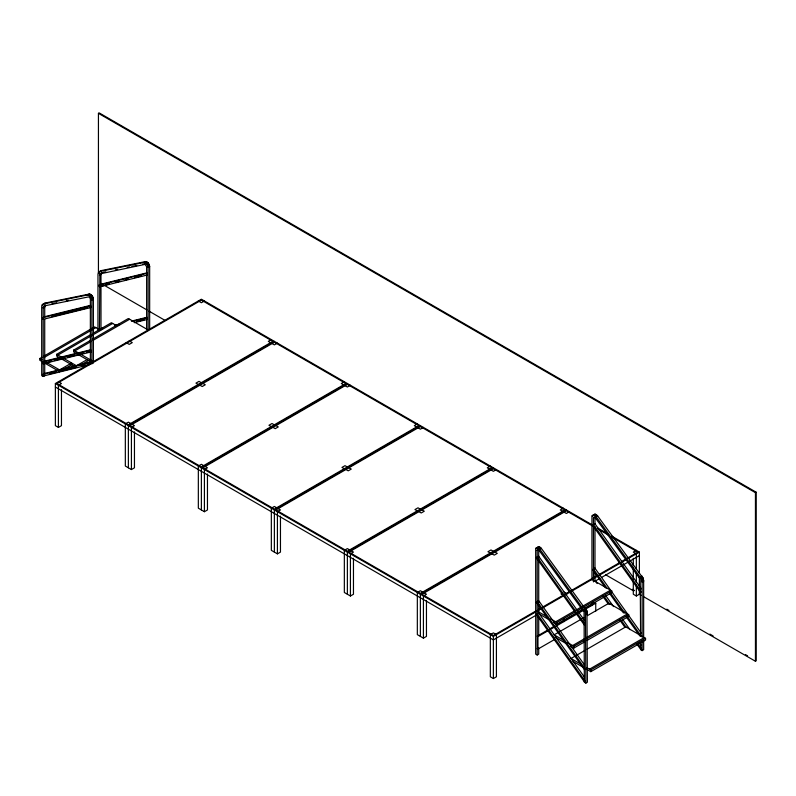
<?xml version="1.0" encoding="UTF-8"?>
<svg xmlns="http://www.w3.org/2000/svg" width="796" height="796" viewBox="0 0 796 796"><rect width="100%" height="100%" fill="white"/><g stroke="black" fill="none" stroke-linecap="round" stroke-linejoin="round"><path stroke-width="1.19" d="M537.2 654.999L537.2 550.424L537.817 549.509L539.071 550.354L584.065 611.975L584.344 682.212L585.866 683.097L585.418 611.975L539.887 549.34C539.091 547.439 535.479 546.663 535.678 549.489L535.678 654.123L537.2 654.999L538.723 654.123L538.723 647.964M585.866 683.097L587.388 682.212L586.941 611.089L541.409 548.464L538.623 546.663L537.23 548.106M642.133 637.158L642.143 581.747L641.516 579.02L596.154 516.853C595.368 514.952 591.756 514.176 591.945 517.002L591.945 579.777M643.656 637.497L643.656 580.871L643.039 578.135L597.677 515.977L594.891 514.176L593.498 515.619M593.468 581.906L593.468 517.937L594.085 517.022L595.348 517.868L640.223 579.19L640.611 636.273M44.725 375.613L43.203 376.488L43.203 307.694L44.407 305.893L88.475 296.908L89.739 297.515L90.356 299.137L90.356 363.115M44.725 316.907L44.725 306.808L45.392 305.256M99.48 330.549L99.868 273.914L144.971 264.391L146.623 266.65L146.623 329.395M101.002 329.673L100.992 274.322L101.828 272.66M91.878 363.961L91.878 299.963L90.455 296.371L87.669 294.948L43.531 303.953L42.128 304.997L41.681 306.749L41.691 375.613L43.203 376.488M43.501 304.41L45.044 303.077L89.192 294.072L91.968 295.485L93.391 299.077L93.391 363.085M99.769 271.924L101.321 270.59L145.459 261.585L148.245 262.998L149.668 266.59L149.668 329.365M148.146 330.25L148.116 266.929L146.723 263.874L144.325 262.421L99.798 271.466L98.575 272.242L97.958 274.262L97.958 329.673M537.161 557.13L536.434 557.877L584.344 625.049L585.07 624.303L537.161 557.13L538.683 556.255L584.443 620.422M593.428 524.644L592.712 525.39L640.621 592.562L641.337 591.816L593.428 524.644L594.95 523.768L641.427 588.931M594.234 524.514L594.95 523.768M537.161 601.587L536.434 602.333L584.344 669.506L585.07 668.759L537.161 601.587L538.683 600.711L584.443 664.869M537.161 613.875L536.434 614.621L584.344 681.794L585.07 681.048L537.161 613.875L538.683 613L584.443 677.167M641.427 633.387L594.95 568.215L593.428 569.1L592.712 569.846L605.577 587.896M594.234 568.971L594.95 568.215M98.435 273.257L98.435 113.34L99.192 112.903L756.2 492.226L756.2 660.809L755.444 661.257L643.427 596.582M42.506 304.5L45.044 303.077M98.774 272.013L101.321 270.59M42.128 304.997L43.651 304.122M98.575 272.242L100.097 271.366M43.601 306.4L45.73 305.077M99.868 273.914L102.196 272.53M43.392 306.759L45.014 305.694M99.669 274.272L101.281 273.207M43.322 306.967L44.835 306.092M99.59 274.481L101.112 273.605M43.263 307.196L44.785 306.311M99.53 274.7L101.052 273.824M43.223 307.435L44.745 306.56M99.49 274.948L101.012 274.063M43.203 307.694L44.725 306.808M99.48 275.197L100.992 274.322M43.203 307.992L44.725 307.117M99.48 275.506L101.002 274.63M99.48 286.839L147.379 274.978L146.663 273.406L98.754 285.257L99.48 286.839L109.38 283.883M87.669 294.948L89.192 294.072M143.937 262.461L145.459 261.585M88.058 294.908L89.58 294.032M144.325 262.421L145.847 261.546M88.525 294.988L90.047 294.112M144.792 262.501L146.315 261.625M89.013 295.177L90.535 294.301M145.28 262.69L146.802 261.814M89.51 295.485L91.033 294.6M145.777 262.998L147.3 262.113M89.998 295.883L91.51 295.008M146.265 263.396L147.787 262.511M90.455 296.371L91.968 295.485M146.723 263.874L148.245 262.998M90.863 296.918L92.386 296.042M147.141 264.431L148.653 263.556M91.222 297.525L92.744 296.649M147.499 265.038L149.011 264.153M91.51 298.152L93.032 297.276M147.787 265.665L149.3 264.789M91.719 298.798L93.241 297.913M147.996 266.312L149.509 265.426M91.848 299.425L93.361 298.54M148.116 266.929L149.638 266.053M91.878 299.963L93.391 299.077M148.146 267.466L149.668 266.59M41.88 361.454L39.8 360.25L39.8 358.499L41.949 357.255M44.098 356.021L94.555 326.887L99.938 330.002M44.297 357.374L95.828 327.624M74.376 366.309L56.665 356.081L56.665 354.329L91.013 334.489M93.162 333.255L111.41 322.718L116.624 325.723M57.939 355.066L112.684 323.455M43.203 363.772L91.112 351.922L90.396 350.34L42.486 362.2L43.203 363.772L51.909 361.115M76.724 353.693L73.6 351.892L73.6 350.131L90.774 340.22M92.923 338.977L128.355 318.519L148.146 329.952M74.874 350.867L90.983 341.574M93.122 340.33L129.629 319.256M90.396 362.638L42.486 374.488L43.203 376.07L44.725 375.195M71.401 363.105L59.591 369.921L47.093 362.707M63.889 369.205L72.476 364.24M87.192 359.553L76.456 365.752L63.959 358.538M80.754 365.026L89.341 360.071M61.461 389.712L61.461 425.661L58.416 427.412L55.372 425.661L55.372 383.513L201.378 299.216L592.144 524.833M204.413 300.978L201.378 302.729L198.333 300.978M271.337 339.613L268.292 341.365L274.371 344.877L277.416 343.126M274.371 341.365L128.375 425.661L128.375 467.809M131.42 469.56L131.42 427.412L134.454 425.661L128.375 422.149L125.33 423.9L125.33 466.048L131.42 469.56L134.454 467.809L134.454 431.86M344.34 381.752L341.295 383.513L347.374 387.025L350.419 385.264M347.374 383.513L201.378 467.809L201.378 509.957M204.413 511.709L204.413 469.56L207.458 467.809L201.378 464.297L198.333 466.048L198.333 508.196L204.413 511.709L207.458 509.957L207.458 474.008M417.333 423.9L414.298 425.661L420.378 429.173L423.422 427.412M420.378 425.661L274.371 509.957L274.371 552.096M277.416 553.857L277.416 511.709L280.461 509.957L274.371 506.445L271.337 508.196L271.337 550.344L277.416 553.857L280.461 552.096L280.461 516.146M490.336 466.048L487.291 467.809L493.381 471.322L496.415 469.56M493.381 467.809L347.374 552.096L347.374 594.244M350.419 596.005L350.419 553.857L353.464 552.096L347.374 548.583L344.34 550.344L344.34 592.493L350.419 596.005L353.464 594.244L353.464 558.294M563.339 508.196L560.294 509.957L566.384 513.47L569.419 511.709M566.384 509.957L420.378 594.244L420.378 636.392M536.036 548.106L538.623 546.663M592.314 515.619L594.891 514.176M537.559 547.588L539.081 546.703M592.105 516.017L593.627 515.141M593.826 515.102L595.348 514.216M538.046 547.747L539.559 546.862M594.313 515.261L595.836 514.375M538.534 548.016L540.056 547.141M594.811 515.529L596.333 514.654M539.031 548.384L540.544 547.509M595.299 515.898L596.821 515.022M537.27 549.927L538.793 549.051M537.21 550.135L538.733 549.26M539.499 548.852L541.011 547.976M595.766 516.365L597.289 515.49M537.2 550.424L538.723 549.548L538.723 602.453M593.468 517.937L594.99 517.062L594.99 524.445M539.887 549.34L541.409 548.464M596.154 516.853L597.677 515.977M423.422 638.153L423.422 596.005L426.457 594.244L420.378 590.732L417.333 592.493L417.333 634.641L423.422 638.153L426.457 636.392L426.457 600.443M636.342 550.344L633.298 552.096L636.342 553.857L636.342 568.732M536.186 610.801L493.381 635.516L421.9 594.244L566.384 510.833L593.05 526.226M538.325 609.567L540.464 608.323M542.613 607.089L597.189 575.578M599.328 574.344L619.666 562.603M621.805 561.369L637.855 552.096L612.253 537.32M55.372 383.513L493.381 636.392L536.315 611.597M538.275 610.472L592.144 579.369M594.294 578.135L626.502 559.538M628.641 558.294L639.377 552.096L639.377 573.17M593.428 581.388L594.95 580.513L597.1 583.518M536.315 615.109L493.381 639.904L55.372 387.025M595.368 581.02L599.657 578.543M601.806 577.309L639.377 555.608M98.435 113.34L755.444 492.664L756.2 492.226M555.717 621.785L610.462 590.174M550.742 618.91L556.991 622.522L575.239 611.985M577.389 610.741L611.746 590.911L611.746 592.672L584.901 608.164M553.867 622.472L556.991 624.273L582.752 609.398M547.897 629.954L537.2 636.133L537.957 636.571L547.588 631.009M550.036 628.711L554.324 626.243M556.464 625.009L583.219 609.557M585.358 608.323L594.99 602.761L595.746 603.199L595.746 611.169M584.025 609.308L585.548 608.433M640.292 576.821L641.815 575.946M584.304 609.706L585.816 608.831M640.571 577.219L642.093 576.344M549.728 629.775L576.483 614.323M578.622 613.089L595.746 603.199M584.572 610.144L586.095 609.268M640.84 577.657L642.362 576.772M584.821 610.592L586.344 609.706M641.088 578.095L642.611 577.219M585.05 611.039L586.562 610.164M641.317 578.553L642.84 577.677M585.249 611.507L586.771 610.632M641.516 579.02L643.039 578.135M585.418 611.975L586.941 611.089M641.695 579.488L643.218 578.602M585.567 612.432L587.09 611.557M641.845 579.946L643.367 579.07M585.687 612.9L587.209 612.024M641.964 580.413L643.486 579.538M585.776 613.358L587.299 612.472M642.054 580.871L643.576 579.986M585.836 613.796L587.358 612.92M642.113 581.309L643.626 580.433M585.866 614.233L587.388 613.358M642.143 581.747L643.656 580.871M585.866 614.612L587.388 613.726M642.133 582.125L643.656 581.239M584.194 617.487L554.135 634.84L564.553 640.86M587.418 615.626L608.89 603.239L628.681 614.661L628.681 616.422L586.811 640.591M537.2 648.64L537.957 649.078L554.016 639.815M493.381 678.54L496.415 676.779L496.415 634.641L493.381 632.88L490.336 634.641L490.336 676.779L493.381 678.54L493.381 636.392M633.298 581.846L633.298 594.244L636.342 596.005L639.377 594.244L639.377 589.289M572.652 645.536L584.463 638.72M586.612 637.477L627.407 613.925M567.508 642.571L573.926 646.272L584.662 640.074M586.811 638.83L628.681 614.661M570.802 646.223L573.926 648.024L584.662 641.835M584.951 650.432L571.001 658.491L580.374 663.904M587.1 649.188L625.746 626.88L645.546 638.302L645.546 640.064L590.791 671.675L586.622 669.267M589.518 669.177L644.272 637.566M586.622 667.506L590.791 669.914L645.546 638.302M640.611 642.392L640.611 649.725L642.133 650.611L643.656 649.725L643.656 639.944M100.276 284.381L146.991 272.819M115.37 282.401L118.962 281.515M124.952 280.033L128.544 279.137M134.534 277.655L141.718 275.884M44.009 316.868L90.714 305.306M51.909 316.669L87.839 307.773M100.276 328.828L102.674 328.241M114.654 325.275L119.44 324.091M131.42 321.126L146.991 317.276M98.754 329.713L102.346 328.818M115.519 325.564L119.121 324.668M132.295 321.415L146.663 317.853L147.379 319.435L134.206 322.688M136.932 321.514L144.116 319.743M44.009 361.314L90.714 349.762M54.307 360.528L65.083 357.862M67.481 357.265L74.665 355.484M77.063 354.897L84.247 353.116M86.645 352.529L91.431 351.335M44.009 373.613L90.714 362.051M49.521 374.001L56.705 372.23M59.093 371.632L75.869 367.483M81.849 366.001L85.451 365.115M43.203 376.07L89.918 364.508M103.39 272.292L105.769 271.804M115.301 269.854L117.679 269.366M127.211 267.426L129.599 266.939M131.977 266.451L136.743 265.486M142.693 264.262L145.081 263.784M51.879 303.803L56.645 302.828M66.177 300.888L68.556 300.4M597.507 527.927L608.243 534.126M611.467 535.987L639.377 552.096M598.383 529.31L609.049 535.469M632.342 589.299L634.492 590.542M666.799 609.199L668.958 610.442M709.883 634.074L713.117 635.944M745.434 654.601L747.583 655.834M100.585 283.177L102.744 284.421M104.893 285.665L146.902 309.913M149.051 311.156L165.21 320.49M605.726 574.821L633.735 590.99M639.118 594.095L641.268 595.338M591.945 579.488L611.746 590.911M129.231 340.877L132.275 342.628L129.231 344.379L126.186 342.628M202.234 383.015L205.269 384.776L202.234 386.528L199.189 384.776M275.227 425.163L278.272 426.925L275.227 428.676L272.192 426.925M348.23 467.312L351.275 469.073L348.23 470.824L345.185 469.073M421.233 509.46L424.278 511.211L421.233 512.972L418.189 511.211M494.236 551.608L497.271 553.359L494.236 555.12L491.192 553.359M202.045 383.125L199 381.374L195.955 383.125L199 384.886M275.038 425.273L272.003 423.522L268.958 425.273L272.003 427.034M348.041 467.421L344.996 465.67L341.962 467.421L344.996 469.182M421.044 509.569L418 507.808L414.955 509.569L418 511.321M494.047 551.718L491.003 549.956L487.958 551.718L491.003 553.469M564.006 592.105L567.041 593.866M560.961 593.866L564.006 595.617M538.225 611.686L548.514 617.626M538.235 613.447L549.698 620.064M73.6 350.131L93.391 361.563M78.814 354.897L91.311 362.11M555.18 637.198L566.643 643.815M56.665 354.329L62.048 357.434M573.08 661.446L583.498 667.456M39.8 358.499L41.88 359.702M43.969 362.658L59.591 371.682M58.416 381.752L61.461 383.513L58.416 385.264L58.416 427.412M593.428 569.1L607.02 588.144M609.875 592.154L624.89 613.209M627.039 616.213L641.337 636.273M609.875 593.906L623.457 612.96M626.313 616.97L639.904 636.014M605.676 595.547L613.537 606.582M622.84 619.616L629.984 629.636M639.278 642.67L641.427 645.675M604.154 596.433L609.875 604.453M621.318 620.492L626.323 627.507M637.765 643.546L641.337 648.561L640.621 649.307L637.039 644.292M602.721 596.174L608.442 604.194M619.885 620.233L624.89 627.258M755.444 492.664L755.444 661.257M642.133 640.82L642.133 650.611M639.377 576.891L639.377 586.811M636.342 572.453L636.342 582.364M636.342 584.841L636.342 596.005M633.298 558.294L633.298 565.737M633.298 568.215L633.298 579.369M594.99 526.902L594.99 568.732M594.99 572.423L594.99 581.03M593.468 601.597L593.468 604.055M591.945 603.169L591.945 605.627M590.791 669.914L590.791 671.675M573.926 646.272L573.926 648.024M564.006 619.169L564.006 621.646M556.991 622.522L556.991 624.273M538.723 604.91L538.723 613.517M538.723 617.208L538.723 635.666M537.957 636.571L537.957 649.078M44.725 319.345L44.725 374.389M201.378 300.102L56.894 383.513L128.375 424.785L272.859 341.365L201.378 300.102M274.371 342.24L129.897 425.661L201.378 466.924L345.852 383.513L274.371 342.24M347.374 384.388L202.9 467.809L274.371 509.072L418.855 425.661L347.374 384.388M420.378 426.537L275.894 509.957L347.374 551.22L491.858 467.809L420.378 426.537M493.381 468.685L348.897 552.096L420.378 593.368L564.862 509.957L493.381 468.685M90.396 305.893L42.486 317.743L43.203 319.325L91.112 307.465L90.396 305.893"/></g></svg>
